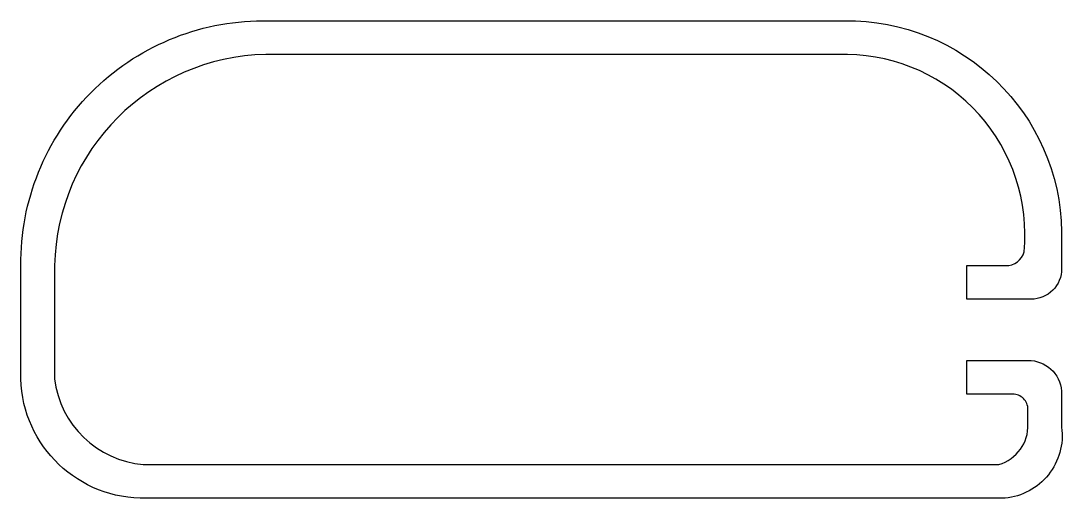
# Model space of a CAD drawing. Extents: x 144.2 to 178.2, y 217 to 232.6.
import ezdxf

# ---------------------------------------------------------------- set-up
doc = ezdxf.new("R2010")
doc.units = 0
doc.layers.add('ANA', color=220, linetype='CONTINUOUS')

msp = doc.modelspace()

# ---------------------------------------------------------------- linework, layer by layer
at = {"layer": 'ANA', "color": 6}
msp.add_lwpolyline([(175.076, 221.542), (177.076, 221.542, -0.394043), (178.176, 220.542), (178.176, 219.358, -0.424812), (176.326, 217.042), (148.276, 217.042, -0.414084), (144.176, 220.942), (144.176, 224.642, -0.41681), (152.076, 232.642), (171.076, 232.642, -0.414171), (178.176, 225.742), (178.176, 224.542, -0.414214), (177.176, 223.542), (175.076, 223.542), (175.076, 224.642), (176.352, 224.642, 0.34709), (176.95, 225.094, 0.438372), (171.176, 231.542), (160.576, 231.542), (152.176, 231.542, 0.402048), (145.276, 224.642), (145.276, 220.942, 0.354373), (148.176, 218.142), (176.126, 218.142, 0.342753), (177.076, 219.458), (177.076, 219.942, 0.414214), (176.576, 220.442), (175.076, 220.442)], format="xyb", close=True, dxfattribs=at)

doc.saveas('drawing.dxf')
